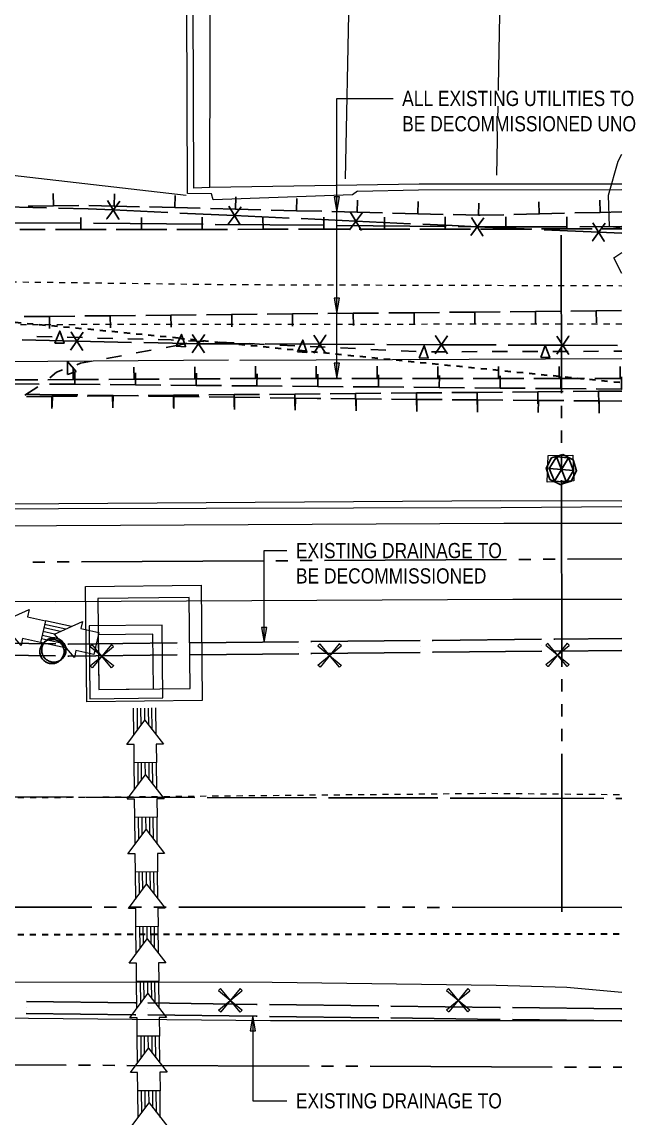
# Model space of a CAD drawing. Header units: metres. Extents: x 562 to 635, y 3 to 1699.
# Drawn here: x 590.61 to 600.72, y 1664.46 to 1682.5 of the extents above; entities that cross this region are included whole.
import ezdxf

# ---------------------------------------------------------------- set-up
doc = ezdxf.new("R2010")
doc.units = ezdxf.units.M
for name, pattern in [('ControlLine', [0.02, 0.0125, -0.0025, 0.0025, -0.0025]), ('IMPORT-BDYS-Boundary _3_', [0.01, 0.009, -0.001]), ('IMPORT-FURN-Fence _3_', [0.005, 0.004167, -0.0008333]), ('IMPORT-LNMK-LaneLine3 _3_', [0.012, 0.003, -0.009])]:
    doc.linetypes.add(name, pattern=pattern)
doc.layers.add('D-BDGE', color=7, linetype='Continuous', lineweight=13)
doc.layers.add('D-ENHA-TEXT', color=7, linetype='Continuous', lineweight=9)
doc.styles.add('Arial Narrow_1', font='ARIALN.TTF', dxfattribs={"height": 0.25})

# ---------------------------------------------------------------- blocks, each defined once
blk = doc.blocks.new('T2DPAA-T2D-PWA-RW-M2D-000002_ControlLinesMinor_rvt-1-DRG-2871023 - GENERAL ARRANGEMENT PLAN Copy 1')
at = {"layer": 'D-BDGE', "color": 150, "linetype": 'ControlLine', "lineweight": 35, "true_color": 0x0080ff}
for p, q in [((593.188, 1677.295), (600.485, 1676.564)), ((584.143, 1667.473), (600.485, 1667.493))]:
    blk.add_line(p, q, dxfattribs=at)
blk.add_arc((565.271, 1398.69), 280, 84.278, 89.83255, dxfattribs=at)
blk = doc.blocks.new('T2DPAA-T2D-PWA-SU-M2D-000003_250_dwg-40806560-DRG-2871023 - GENERAL ARRANGEMENT PLAN Copy 1')
at = {"color": 41, "lineweight": 25, "true_color": 0xffd0a3}
for p, q in [((44.64, 1589.036), (45.055, 1589.081)), ((45.635, 1589.143), (45.99, 1589.181)), ((41.649, 1588.817), (42.065, 1588.841)), ((42.648, 1588.874), (43.064, 1588.898)), ((45.111, 1588.826), (45.526, 1588.86)), ((46.015, 1588.901), (45.692, 1588.874)), ((38.654, 1588.646), (39.07, 1588.67)), ((39.653, 1588.703), (40.069, 1588.727)), ((40.651, 1588.76), (41.067, 1588.784)), ((43.118, 1588.659), (43.533, 1588.694)), ((44.115, 1588.742), (44.53, 1588.777)), ((36.659, 1588.512), (37.074, 1588.551)), ((37.656, 1588.589), (38.072, 1588.613)), ((41.125, 1588.492), (41.54, 1588.527)), ((42.122, 1588.576), (42.537, 1588.61)), ((39.132, 1588.326), (39.547, 1588.36)), ((40.129, 1588.409), (40.544, 1588.444)), ((36.143, 1588.075), (36.558, 1588.11)), ((37.139, 1588.159), (37.555, 1588.194)), ((38.136, 1588.242), (38.551, 1588.277)), ((44.71, 1587.431), (44.296, 1587.392)), ((45.706, 1587.523), (45.291, 1587.484)), ((42.719, 1587.246), (42.304, 1587.208)), ((43.715, 1587.338), (43.3, 1587.3)), ((40.728, 1587.062), (40.313, 1587.023)), ((41.723, 1587.154), (41.308, 1587.116)), ((38.736, 1586.877), (38.321, 1586.839)), ((39.732, 1586.97), (39.317, 1586.931)), ((36.745, 1586.693), (36.33, 1586.655)), ((37.741, 1586.785), (37.326, 1586.747)), ((44.194, 1586.281), (44.61, 1586.315)), ((45.191, 1586.362), (45.606, 1586.396)), ((46.188, 1586.444), (46.216, 1586.446)), ((42.201, 1586.117), (42.616, 1586.151)), ((43.198, 1586.199), (43.613, 1586.233)), ((44.232, 1586.126), (44.647, 1586.156)), ((45.229, 1586.199), (45.644, 1586.23)), ((45.853, 1586.207), (45.438, 1586.168)), ((46.226, 1586.272), (46.232, 1586.273)), ((41.205, 1586.036), (41.62, 1586.07)), ((42.237, 1585.979), (42.653, 1586.009)), ((43.234, 1586.052), (43.65, 1586.083)), ((43.862, 1586.024), (43.447, 1585.986)), ((44.858, 1586.115), (44.443, 1586.077)), ((44.878, 1585.975), (44.462, 1585.945)), ((45.875, 1586.049), (45.459, 1586.018)), ((38.216, 1585.775), (38.631, 1585.812)), ((39.212, 1585.864), (39.627, 1585.901)), ((39.245, 1585.759), (39.661, 1585.789)), ((40.243, 1585.832), (40.658, 1585.863)), ((41.24, 1585.906), (41.655, 1585.936)), ((41.87, 1585.841), (41.455, 1585.803)), ((42.866, 1585.932), (42.451, 1585.894)), ((42.883, 1585.828), (42.468, 1585.798)), ((43.881, 1585.902), (43.465, 1585.871)), ((36.224, 1585.599), (36.639, 1585.635)), ((37.22, 1585.687), (37.635, 1585.724)), ((37.251, 1585.612), (37.666, 1585.643)), ((38.248, 1585.686), (38.664, 1585.716)), ((39.879, 1585.658), (39.464, 1585.62)), ((39.891, 1585.615), (39.475, 1585.587)), ((40.875, 1585.749), (40.46, 1585.711)), ((41.886, 1585.755), (41.471, 1585.724)), ((36.254, 1585.539), (36.669, 1585.569)), ((36.898, 1585.412), (36.482, 1585.384)), ((37.887, 1585.475), (37.472, 1585.437)), ((37.896, 1585.48), (37.48, 1585.452)), ((38.883, 1585.566), (38.468, 1585.528)), ((38.893, 1585.548), (38.478, 1585.52)), ((36.891, 1585.383), (36.477, 1585.345))]:
    blk.add_line(p, q, dxfattribs=at)
at = {"color": 151, "lineweight": 25, "true_color": 0xa3b9ff}
for p, q in [((45.321, 1588.88), (46.01, 1588.939)), ((41.333, 1588.572), (43.128, 1588.704)), ((39.338, 1588.426), (41.133, 1588.558)), ((37.343, 1588.279), (39.139, 1588.411)), ((35.349, 1588.124), (37.144, 1588.264)), ((45.107, 1579.426), (46.487, 1579.536)), ((46.687, 1579.552), (46.783, 1579.56)), ((41.973, 1579.175), (43.767, 1579.318)), ((43.967, 1579.334), (45.107, 1579.426)), ((39.98, 1579.015), (41.774, 1579.159)), ((37.986, 1578.855), (39.78, 1578.999)), ((35.992, 1578.695), (37.787, 1578.839))]:
    blk.add_line(p, q, dxfattribs=at)
at = {"color": 253, "lineweight": 25, "true_color": 0xa3d0a3}
for p, q in [((45.027, 1588.718), (45.245, 1586.123)), ((45.262, 1585.919), (45.279, 1585.716)), ((45.296, 1585.512), (45.313, 1585.308)), ((45.33, 1585.104), (45.347, 1584.9)), ((45.364, 1584.696), (45.62, 1581.639)), ((45.637, 1581.435), (45.654, 1581.231)), ((45.671, 1581.027), (45.688, 1580.823)), ((45.705, 1580.62), (45.722, 1580.416)), ((45.739, 1580.212), (45.956, 1577.618)), ((44.148, 1577.544), (46.931, 1577.771)), ((43.332, 1577.477), (43.536, 1577.494)), ((43.74, 1577.51), (43.944, 1577.527)), ((39.663, 1577.177), (42.721, 1577.427)), ((42.925, 1577.444), (43.129, 1577.46)), ((38.847, 1577.11), (39.051, 1577.127)), ((39.255, 1577.143), (39.459, 1577.16)), ((35.178, 1576.81), (38.236, 1577.06)), ((38.44, 1577.076), (38.643, 1577.093))]:
    blk.add_line(p, q, dxfattribs=at)
at = {"color": 21, "lineweight": 25, "true_color": 0xdea3a3}
for p, q in [((45.549, 1586.84), (45.798, 1586.862)), ((46.047, 1586.883), (46.179, 1586.894)), ((43.556, 1586.671), (43.805, 1586.692)), ((44.054, 1586.713), (44.303, 1586.734)), ((44.552, 1586.756), (44.801, 1586.777)), ((45.05, 1586.798), (45.299, 1586.819)), ((39.06, 1586.481), (39.31, 1586.489)), ((39.56, 1586.498), (39.81, 1586.507)), ((40.06, 1586.516), (40.31, 1586.524)), ((40.56, 1586.533), (40.809, 1586.542)), ((41.059, 1586.551), (41.309, 1586.56)), ((41.559, 1586.568), (41.809, 1586.577)), ((42.059, 1586.586), (42.308, 1586.595)), ((42.558, 1586.603), (42.808, 1586.612)), ((43.058, 1586.628), (43.307, 1586.65)), ((36.564, 1586.345), (36.814, 1586.359)), ((37.063, 1586.373), (37.313, 1586.388)), ((37.563, 1586.402), (37.812, 1586.416)), ((38.062, 1586.43), (38.311, 1586.444)), ((38.701, 1586.341), (39.032, 1586.431)), ((37.736, 1586.079), (37.977, 1586.144)), ((38.218, 1586.21), (38.46, 1586.275)), ((36.447, 1585.368), (36.647, 1585.518))]:
    blk.add_line(p, q, dxfattribs=at)
at = {"color": 253, "lineweight": 25, "true_color": 0xa3d9a3}
for p, q in [((45.249, 1585.073), (45.449, 1585.073)), ((45.249, 1584.673), (45.149, 1584.873))]:
    blk.add_line(p, q, dxfattribs=at)
at = {"color": 9, "lineweight": 25, "true_color": 0xd0d0a3}
for p, q in [((46.459, 1583.488), (45.568, 1583.41)), ((44.572, 1583.323), (41.584, 1583.06)), ((44.971, 1583.358), (44.772, 1583.34)), ((45.369, 1583.393), (45.17, 1583.375)), ((40.588, 1582.972), (37.599, 1582.709)), ((40.986, 1583.007), (40.787, 1582.99)), ((41.385, 1583.042), (41.185, 1583.025)), ((37.002, 1582.657), (36.802, 1582.639)), ((37.4, 1582.692), (37.201, 1582.674)), ((46.805, 1575.123), (46.606, 1575.107)), ((47.147, 1575.15), (47.004, 1575.138)), ((46.007, 1575.06), (43.017, 1574.825)), ((46.406, 1575.091), (46.207, 1575.076)), ((42.418, 1574.778), (42.219, 1574.762)), ((42.817, 1574.809), (42.618, 1574.793)), ((42.02, 1574.746), (39.029, 1574.511)), ((38.032, 1574.432), (35.041, 1574.197)), ((38.431, 1574.464), (38.231, 1574.448)), ((38.83, 1574.495), (38.63, 1574.48))]:
    blk.add_line(p, q, dxfattribs=at)
at = {"color": 9, "lineweight": 25, "true_color": 0xd0a3d0}
for p, q in [((45.263, 1581.964), (45.263, 1581.964)), ((43.272, 1581.779), (43.272, 1581.779)), ((41.28, 1581.595), (41.28, 1581.595)), ((39.289, 1581.41), (39.289, 1581.41)), ((37.297, 1581.233), (37.297, 1581.233)), ((45.281, 1575.883), (45.281, 1575.883)), ((43.286, 1575.744), (43.286, 1575.744)), ((41.291, 1575.605), (41.291, 1575.605)), ((37.3, 1575.327), (37.3, 1575.327)), ((39.296, 1575.466), (39.296, 1575.466))]:
    blk.add_line(p, q, dxfattribs=at)
at = {"color": 41, "lineweight": 25, "true_color": 0xffd0a3, "flags": 128}
for points in [[(44.619, 1589.235), (44.64, 1589.038), (44.64, 1589.036), (44.226, 1588.992)], [(45.613, 1589.342), (45.634, 1589.145), (45.635, 1589.143), (45.22, 1589.099)], [(41.638, 1589.017), (41.649, 1588.819), (41.649, 1588.817), (41.233, 1588.793)], [(42.636, 1589.074), (42.648, 1588.876), (42.648, 1588.874), (42.232, 1588.85)], [(43.635, 1589.131), (43.646, 1588.933), (43.646, 1588.931), (43.23, 1588.907)], [(45.094, 1589.025), (45.111, 1588.827), (45.111, 1588.826), (44.696, 1588.791)], [(38.643, 1588.846), (38.654, 1588.648), (38.654, 1588.646), (38.238, 1588.622)], [(39.641, 1588.903), (39.653, 1588.705), (39.653, 1588.703), (39.237, 1588.679)], [(40.64, 1588.96), (40.651, 1588.762), (40.651, 1588.76), (40.235, 1588.736)], [(43.101, 1588.858), (43.118, 1588.66), (43.118, 1588.659), (42.703, 1588.624)], [(43.646, 1588.931), (43.674, 1588.933), (44.06, 1588.974)], [(44.098, 1588.942), (44.114, 1588.744), (44.115, 1588.742), (43.699, 1588.708)], [(36.641, 1588.711), (36.659, 1588.513), (36.659, 1588.512), (36.244, 1588.473)], [(37.645, 1588.789), (37.656, 1588.591), (37.656, 1588.589), (37.24, 1588.566)], [(41.109, 1588.692), (41.125, 1588.494), (41.125, 1588.492), (40.71, 1588.457)], [(42.105, 1588.775), (42.122, 1588.577), (42.122, 1588.576), (41.706, 1588.541)], [(39.116, 1588.525), (39.132, 1588.327), (39.132, 1588.326), (38.717, 1588.291)], [(40.112, 1588.608), (40.129, 1588.41), (40.129, 1588.409), (39.714, 1588.374)], [(37.123, 1588.358), (37.139, 1588.16), (37.139, 1588.159), (36.724, 1588.124)], [(38.119, 1588.441), (38.136, 1588.244), (38.136, 1588.242), (37.721, 1588.207)], [(44.729, 1587.231), (44.711, 1587.429), (44.71, 1587.431), (45.125, 1587.469)], [(45.725, 1587.324), (45.706, 1587.521), (45.706, 1587.523), (46.121, 1587.561)], [(42.737, 1587.047), (42.719, 1587.245), (42.719, 1587.246), (43.134, 1587.285)], [(43.733, 1587.139), (43.715, 1587.337), (43.715, 1587.338), (44.13, 1587.377)], [(40.746, 1586.863), (40.728, 1587.06), (40.728, 1587.062), (41.143, 1587.1)], [(41.742, 1586.955), (41.723, 1587.152), (41.723, 1587.154), (42.138, 1587.192)], [(38.755, 1586.678), (38.736, 1586.876), (38.736, 1586.877), (39.151, 1586.916)], [(39.75, 1586.77), (39.732, 1586.968), (39.732, 1586.97), (40.147, 1587.008)], [(36.763, 1586.494), (36.745, 1586.691), (36.745, 1586.693), (37.16, 1586.731)], [(37.759, 1586.586), (37.741, 1586.784), (37.741, 1586.785), (38.155, 1586.824)], [(45.175, 1586.562), (45.191, 1586.364), (45.191, 1586.362), (44.776, 1586.328)], [(46.171, 1586.643), (46.187, 1586.446), (46.188, 1586.444), (45.772, 1586.41)], [(42.185, 1586.317), (42.201, 1586.119), (42.201, 1586.117), (41.786, 1586.083)], [(43.181, 1586.398), (43.198, 1586.201), (43.198, 1586.199), (42.783, 1586.165)], [(44.178, 1586.48), (44.194, 1586.282), (44.194, 1586.281), (43.779, 1586.247)], [(44.217, 1586.325), (44.232, 1586.127), (44.232, 1586.126), (43.816, 1586.095)], [(45.214, 1586.398), (45.229, 1586.201), (45.229, 1586.199), (44.813, 1586.168)], [(46.211, 1586.472), (46.226, 1586.274), (46.226, 1586.272), (45.811, 1586.242)], [(40.19, 1586.152), (40.208, 1585.954), (40.208, 1585.952), (39.793, 1585.916)], [(41.188, 1586.235), (41.204, 1586.037), (41.205, 1586.036), (40.789, 1586.001)], [(42.222, 1586.178), (42.237, 1585.98), (42.237, 1585.979), (41.822, 1585.948)], [(43.22, 1586.252), (43.234, 1586.054), (43.234, 1586.052), (42.819, 1586.022)], [(44.876, 1585.916), (44.858, 1586.114), (44.858, 1586.115), (45.272, 1586.153)], [(45.872, 1586.007), (45.853, 1586.205), (45.853, 1586.207), (46.234, 1586.242)], [(38.198, 1585.975), (38.216, 1585.777), (38.216, 1585.775), (37.801, 1585.739)], [(39.194, 1586.063), (39.212, 1585.866), (39.212, 1585.864), (38.797, 1585.827)], [(39.231, 1585.958), (39.245, 1585.76), (39.245, 1585.759), (38.83, 1585.728)], [(40.228, 1586.032), (40.242, 1585.834), (40.243, 1585.832), (39.827, 1585.802)], [(40.208, 1585.952), (40.412, 1585.971), (40.623, 1585.988)], [(41.225, 1586.105), (41.24, 1585.907), (41.24, 1585.906), (40.824, 1585.875)], [(42.884, 1585.733), (42.866, 1585.931), (42.866, 1585.932), (43.281, 1585.97)], [(43.88, 1585.824), (43.862, 1586.022), (43.862, 1586.024), (44.277, 1586.062)], [(44.892, 1585.776), (44.878, 1585.974), (44.878, 1585.975), (45.293, 1586.006)], [(45.89, 1585.85), (45.875, 1586.048), (45.875, 1586.049), (46.248, 1586.077)], [(37.202, 1585.886), (37.22, 1585.689), (37.22, 1585.687), (36.805, 1585.65)], [(37.236, 1585.812), (37.251, 1585.614), (37.251, 1585.612), (36.835, 1585.582)], [(38.233, 1585.885), (38.248, 1585.687), (38.248, 1585.686), (37.833, 1585.655)], [(40.893, 1585.55), (40.875, 1585.748), (40.875, 1585.749), (41.289, 1585.787)], [(41.889, 1585.642), (41.87, 1585.839), (41.87, 1585.841), (42.285, 1585.879)], [(41.901, 1585.555), (41.886, 1585.753), (41.886, 1585.755), (42.302, 1585.785)], [(42.898, 1585.629), (42.883, 1585.827), (42.883, 1585.828), (43.299, 1585.859)], [(43.895, 1585.702), (43.881, 1585.9), (43.881, 1585.902), (44.296, 1585.933)], [(38.901, 1585.367), (38.883, 1585.565), (38.883, 1585.566), (39.298, 1585.604)], [(39.897, 1585.459), (39.879, 1585.656), (39.879, 1585.658), (40.294, 1585.696)], [(39.905, 1585.416), (39.891, 1585.614), (39.891, 1585.615), (40.307, 1585.644)], [(41.304, 1585.712), (41.249, 1585.708), (40.889, 1585.683), (40.473, 1585.655)], [(40.902, 1585.484), (40.889, 1585.682), (40.889, 1585.683)], [(36.91, 1585.184), (36.892, 1585.382), (36.891, 1585.383), (37.306, 1585.422)], [(36.912, 1585.213), (36.898, 1585.411), (36.898, 1585.412), (37.314, 1585.441)], [(37.906, 1585.276), (37.887, 1585.473), (37.887, 1585.475), (38.302, 1585.513)], [(37.909, 1585.281), (37.896, 1585.479), (37.896, 1585.48), (38.311, 1585.508)], [(38.907, 1585.348), (38.893, 1585.546), (38.893, 1585.548), (39.309, 1585.576)]]:
    blk.add_lwpolyline(points, dxfattribs=at)
at = {"color": 151, "lineweight": 25, "true_color": 0xa3b9ff, "flags": 128}
blk.add_lwpolyline([(43.327, 1588.719), (44.004, 1588.769), (45.121, 1588.863)], dxfattribs=at)
at = {"color": 21, "lineweight": 25, "true_color": 0xdea3a3, "flags": 128}
for points in [[(43.535, 1588.887), (43.745, 1588.597), (43.748, 1588.595)], [(43.736, 1588.895), (43.549, 1588.59), (43.546, 1588.588)], [(46.021, 1588.832), (45.64, 1588.817), (44.74, 1588.783)], [(45.533, 1588.963), (45.744, 1588.674), (45.746, 1588.671)], [(45.735, 1588.971), (45.547, 1588.666), (45.545, 1588.664)], [(37.539, 1588.67), (37.749, 1588.38), (37.751, 1588.377)], [(37.741, 1588.677), (37.552, 1588.372), (37.55, 1588.37)], [(39.538, 1588.742), (39.748, 1588.452), (39.75, 1588.45)], [(39.739, 1588.749), (39.551, 1588.445), (39.549, 1588.442)], [(42.542, 1588.701), (41.643, 1588.668), (40.743, 1588.636)], [(41.536, 1588.814), (41.746, 1588.524), (41.749, 1588.522)], [(41.738, 1588.822), (41.55, 1588.517), (41.547, 1588.515)], [(44.541, 1588.776), (43.641, 1588.741), (43.228, 1588.726), (42.742, 1588.708)], [(36.547, 1588.469), (35.648, 1588.416), (34.883, 1588.372), (34.75, 1588.36)], [(38.545, 1588.556), (37.645, 1588.524), (37.231, 1588.509), (36.746, 1588.48)], [(40.543, 1588.628), (39.644, 1588.596), (38.745, 1588.563)], [(45.317, 1586.771), (45.095, 1587.052), (45.093, 1587.055)], [(45.116, 1586.756), (45.291, 1587.068), (45.294, 1587.07)], [(43.323, 1586.615), (43.101, 1586.897), (43.099, 1586.899)], [(43.122, 1586.6), (43.298, 1586.912), (43.3, 1586.914)], [(44.308, 1586.843), (45.205, 1586.913), (46.102, 1586.983)], [(40.32, 1586.531), (41.217, 1586.601), (42.114, 1586.671)], [(41.329, 1586.46), (41.107, 1586.741), (41.105, 1586.743)], [(41.128, 1586.444), (41.304, 1586.756), (41.306, 1586.759)], [(42.314, 1586.687), (43.211, 1586.757), (44.108, 1586.827)], [(38.325, 1586.389), (39.032, 1586.431), (39.223, 1586.445), (40.12, 1586.516)], [(39.335, 1586.304), (39.113, 1586.585), (39.111, 1586.587)], [(39.134, 1586.288), (39.31, 1586.6), (39.312, 1586.603)], [(36.328, 1586.271), (37.227, 1586.324), (38.125, 1586.377)], [(37.336, 1586.18), (37.12, 1586.465), (37.117, 1586.468)], [(37.135, 1586.168), (37.316, 1586.477), (37.319, 1586.48)], [(38.561, 1586.459), (38.772, 1586.471), (38.811, 1586.472)], [(37.257, 1585.937), (37.318, 1585.966), (37.495, 1586.013)], [(36.831, 1585.687), (36.935, 1585.788), (37.03, 1585.832)]]:
    blk.add_lwpolyline(points, dxfattribs=at)
for points in [[(44.86, 1586.681), (44.917, 1586.886), (44.917, 1586.887), (45.009, 1586.696), (45.009, 1586.694)], [(42.862, 1586.514), (42.93, 1586.715), (42.93, 1586.716), (43.011, 1586.521), (43.012, 1586.519)], [(38.864, 1586.374), (38.932, 1586.575), (38.932, 1586.576), (39.014, 1586.381), (39.014, 1586.379)], [(40.863, 1586.444), (40.931, 1586.645), (40.931, 1586.646), (41.013, 1586.451), (41.013, 1586.449)], [(36.869, 1586.262), (36.933, 1586.465), (36.933, 1586.466), (37.019, 1586.272), (37.019, 1586.271)], [(37.118, 1585.762), (37.102, 1585.974), (37.102, 1585.975), (37.253, 1585.827), (37.254, 1585.825)]]:
    blk.add_lwpolyline(points, close=True, dxfattribs=at)
at = {"color": 253, "lineweight": 25, "true_color": 0xa3d9a3, "flags": 128}
blk.add_lwpolyline([(45.349, 1585.123), (45.526, 1585.05), (45.599, 1584.873), (45.526, 1584.696), (45.349, 1584.623), (45.172, 1584.696), (45.099, 1584.873), (45.172, 1585.05)], close=True, dxfattribs=at)
blk.add_lwpolyline([(45.549, 1584.873), (45.349, 1584.873), (45.149, 1584.873), (45.249, 1585.073), (45.449, 1584.673), (45.249, 1584.673), (45.449, 1585.073), (45.549, 1584.873), (45.449, 1584.673)], dxfattribs=at)
at = {"color": 9, "lineweight": 25, "true_color": 0xd0a3d0, "flags": 128}
for points in [[(46.569, 1582.184), (45.468, 1582.082), (45.454, 1582.08)], [(45.254, 1582.062), (43.476, 1581.897), (43.462, 1581.896)], [(46.585, 1581.988), (45.486, 1581.886), (45.472, 1581.884)], [(43.263, 1581.877), (41.485, 1581.713), (41.471, 1581.711)], [(45.272, 1581.866), (43.494, 1581.701), (43.48, 1581.7)], [(41.271, 1581.693), (39.493, 1581.528), (39.479, 1581.527)], [(43.281, 1581.681), (41.503, 1581.516), (41.489, 1581.515)], [(39.28, 1581.508), (37.502, 1581.343), (37.488, 1581.342)], [(41.289, 1581.497), (39.511, 1581.332), (39.497, 1581.331)], [(37.29, 1581.331), (35.508, 1581.205), (35.494, 1581.204)], [(39.298, 1581.312), (37.52, 1581.147), (37.506, 1581.146)], [(37.304, 1581.135), (35.522, 1581.009), (35.508, 1581.008)], [(45.275, 1575.981), (47.056, 1576.105), (47.068, 1576.106)], [(43.279, 1575.842), (45.061, 1575.966), (45.075, 1575.967)], [(45.288, 1575.784), (47.07, 1575.908), (47.084, 1575.909)], [(39.289, 1575.564), (41.07, 1575.688), (41.084, 1575.689)], [(41.284, 1575.703), (43.065, 1575.827), (43.08, 1575.828)], [(43.293, 1575.646), (45.074, 1575.769), (45.088, 1575.77)], [(37.294, 1575.425), (39.075, 1575.549), (39.089, 1575.55)], [(39.303, 1575.368), (41.084, 1575.492), (41.098, 1575.493)], [(41.298, 1575.507), (43.079, 1575.631), (43.093, 1575.632)], [(37.307, 1575.229), (39.089, 1575.353), (39.103, 1575.354)]]:
    blk.add_lwpolyline(points, dxfattribs=at)
at = {"color": 9, "lineweight": 25, "true_color": 0xd9a3d9, "flags": 128}
for points in [[(37.238, 1581.399), (37.265, 1581.397), (37.281, 1581.394), (37.296, 1581.39), (37.309, 1581.386), (37.318, 1581.381), (37.329, 1581.377), (37.345, 1581.368), (37.361, 1581.357), (37.372, 1581.348), (37.387, 1581.332), (37.396, 1581.321), (37.407, 1581.306), (37.416, 1581.29), (37.421, 1581.279), (37.425, 1581.27), (37.429, 1581.257), (37.434, 1581.241), (37.436, 1581.226), (37.438, 1581.199), (37.436, 1581.172), (37.434, 1581.157), (37.429, 1581.141), (37.425, 1581.128), (37.421, 1581.119), (37.416, 1581.108), (37.407, 1581.092), (37.396, 1581.077), (37.387, 1581.066), (37.372, 1581.05), (37.361, 1581.041), (37.345, 1581.03), (37.329, 1581.021), (37.318, 1581.017), (37.309, 1581.012), (37.296, 1581.008), (37.281, 1581.003), (37.265, 1581.001), (37.238, 1580.999), (37.212, 1581.001), (37.196, 1581.003), (37.181, 1581.008), (37.167, 1581.012), (37.158, 1581.017), (37.147, 1581.021), (37.132, 1581.03), (37.116, 1581.041), (37.105, 1581.05), (37.089, 1581.066), (37.081, 1581.077), (37.069, 1581.092), (37.061, 1581.108), (37.056, 1581.119), (37.052, 1581.128), (37.047, 1581.141), (37.043, 1581.157), (37.041, 1581.172), (37.038, 1581.199), (37.041, 1581.226), (37.043, 1581.241), (37.047, 1581.257), (37.052, 1581.27), (37.056, 1581.279), (37.061, 1581.29), (37.069, 1581.306), (37.081, 1581.321), (37.089, 1581.332), (37.105, 1581.348), (37.116, 1581.357), (37.132, 1581.368), (37.147, 1581.377), (37.158, 1581.381), (37.167, 1581.386), (37.181, 1581.39), (37.196, 1581.394), (37.212, 1581.397)], [(37.267, 1581.425), (37.293, 1581.423), (37.309, 1581.421), (37.325, 1581.417), (37.338, 1581.412), (37.347, 1581.408), (37.358, 1581.403), (37.373, 1581.394), (37.389, 1581.383), (37.4, 1581.374), (37.416, 1581.359), (37.425, 1581.348), (37.436, 1581.332), (37.445, 1581.317), (37.449, 1581.305), (37.453, 1581.297), (37.458, 1581.283), (37.462, 1581.268), (37.465, 1581.252), (37.467, 1581.225), (37.465, 1581.199), (37.462, 1581.183), (37.458, 1581.168), (37.453, 1581.154), (37.449, 1581.145), (37.445, 1581.134), (37.436, 1581.119), (37.425, 1581.103), (37.416, 1581.092), (37.4, 1581.077), (37.389, 1581.068), (37.373, 1581.057), (37.358, 1581.048), (37.347, 1581.043), (37.338, 1581.039), (37.325, 1581.034), (37.309, 1581.03), (37.293, 1581.028), (37.267, 1581.025), (37.24, 1581.028), (37.225, 1581.03), (37.209, 1581.034), (37.196, 1581.039), (37.187, 1581.043), (37.176, 1581.048), (37.16, 1581.057), (37.145, 1581.068), (37.133, 1581.077), (37.118, 1581.092), (37.109, 1581.103), (37.098, 1581.119), (37.089, 1581.134), (37.085, 1581.145), (37.08, 1581.154), (37.076, 1581.168), (37.071, 1581.183), (37.069, 1581.199), (37.067, 1581.225), (37.069, 1581.252), (37.071, 1581.268), (37.076, 1581.283), (37.08, 1581.297), (37.085, 1581.305), (37.089, 1581.317), (37.098, 1581.332), (37.109, 1581.348), (37.118, 1581.359), (37.133, 1581.374), (37.145, 1581.383), (37.16, 1581.394), (37.176, 1581.403), (37.187, 1581.408), (37.196, 1581.412), (37.209, 1581.417), (37.225, 1581.421), (37.24, 1581.423)]]:
    blk.add_lwpolyline(points, close=True, dxfattribs=at)
blk = doc.blocks.new('T2DPAA-T2D-PWA-SU-M2D-000001_ExistingUtilities_rvt-1-DRG-2871023 - GENERAL ARRANGEMENT PLAN Copy 1')
at = {"color": 254, "lineweight": 25, "true_color": 0xd0d0d0, "rotation": 355.285451560958}
blk.add_blockref('T2DPAA-T2D-PWA-SU-M2D-000003_250_dwg-40806560-DRG-2871023 - GENERAL ARRANGEMENT PLAN Copy 1', (424.033, 99.349), dxfattribs=at)
blk = doc.blocks.new('T2DPAA-T2D-PWA-SU-M2D-000002_dwg-40815123-DRG-2871023 - GENERAL ARRANGEMENT PLAN Copy 1')
at = {"color": 254, "lineweight": 18, "true_color": 0xe1e1e1}
for p, q in [((55.026, 1568.885), (54.694, 1574.094)), ((52.221, 1573.759), (52.541, 1568.618)), ((51.057, 1565.5), (57.322, 1566.044))]:
    blk.add_line(p, q, dxfattribs=at)
at = {"color": 254, "linetype": 'IMPORT-FURN-Fence _3_', "lineweight": 18, "true_color": 0xe1e1e1}
blk.add_line((50.797, 1566.729), (57.224, 1567.241), dxfattribs=at)
at = {"color": 254, "lineweight": 18, "true_color": 0xe1e1e1, "flags": 128}
for points in [[(57.087, 1568.904), (53.761, 1568.63), (52.742, 1568.532), (50.331, 1568.296), (49.966, 1572.844), (49.866, 1573.869), (49.21, 1581.413), (48.922, 1584.919)], [(50.366, 1568.191), (49.977, 1568.163), (49.574, 1572.799), (49.435, 1573.236), (49.132, 1573.544), (48.712, 1573.702), (44.024, 1573.309), (43.479, 1579.684), (43.087, 1584.438)], [(50.331, 1568.296), (50.069, 1568.259), (49.68, 1572.821), (49.497, 1573.33), (49.188, 1573.629)], [(49.953, 1568.128), (46.449, 1568.241), (46.256, 1572.051), (46.2, 1573.462)], [(57.146, 1568.179), (56.941, 1568.196), (56.884, 1568.708), (56.998, 1569.276), (57.046, 1569.396)], [(52.762, 1568.434), (53.761, 1568.54), (57.093, 1568.821)], [(52.762, 1568.434), (52.685, 1568.365), (50.406, 1568.099), (50.366, 1568.191)], [(57.207, 1567.441), (57.055, 1567.685), (57.179, 1567.784)], [(41.814, 1564.74), (47.171, 1565.157), (50.874, 1565.494)], [(41.241, 1562.331), (42.041, 1562.384), (48.284, 1562.905), (55.527, 1563.551), (57.515, 1563.712)], [(57.523, 1563.611), (55.547, 1563.434), (48.283, 1562.818), (42.042, 1562.272), (41.251, 1562.218)], [(41.272, 1561.954), (42.078, 1562.014), (48.277, 1562.544), (55.608, 1563.187), (57.545, 1563.346)], [(41.371, 1560.731), (42.101, 1560.79), (48.366, 1561.293), (55.861, 1561.95), (57.648, 1562.1)], [(41.876, 1554.474), (42.899, 1554.562), (52.432, 1555.346), (56.106, 1555.6), (57.273, 1555.659), (58.18, 1555.652)], [(58.218, 1555.182), (56.618, 1555.05), (52.457, 1554.707), (43.939, 1554.085), (41.921, 1553.924)]]:
    blk.add_lwpolyline(points, dxfattribs=at)
at = {"color": 254, "linetype": 'IMPORT-FURN-Fence _3_', "lineweight": 18, "true_color": 0xe1e1e1, "flags": 128}
blk.add_lwpolyline([(41.77, 1565.315), (44.424, 1566.285), (50.781, 1566.728)], dxfattribs=at)
at = {"color": 254, "lineweight": 18, "true_color": 0xe1e1e1, "flags": 128}
blk.add_lwpolyline([(56.65, 1564.395), (56.699, 1563.975), (56.267, 1563.917), (56.243, 1564.357)], close=True, dxfattribs=at)
at = {"color": 254, "linetype": 'IMPORT-LNMK-LaneLine3 _3_', "lineweight": 18, "true_color": 0xe1e1e1, "flags": 128}
blk.add_lwpolyline([(41.631, 1557.506), (42.162, 1557.554), (48.436, 1558.063), (55.725, 1558.735), (57.912, 1558.895)], dxfattribs=at)
blk = doc.blocks.new('T2DPAA-T2D-PWA-SU-M2D-000001_dwg-40815111-DRG-2871023 - GENERAL ARRANGEMENT PLAN Copy 1')
at = {"color": 254, "linetype": 'IMPORT-BDYS-Boundary _3_', "lineweight": 18, "true_color": 0xe1e1e1}
blk.add_line((135.475, 1663.189), (119.965, 1661.895), dxfattribs=at)
blk = doc.blocks.new('T2DPAA-T2D-PWA-SU-M2D-000100_Survey_rvt-1-DRG-2871023 - GENERAL ARRANGEMENT PLAN Copy 1')
at = {"color": 254, "lineweight": 18, "true_color": 0xe1e1e1, "rotation": 355.285451560958}
for name, p in [('T2DPAA-T2D-PWA-SU-M2D-000002_dwg-40815123-DRG-2871023 - GENERAL ARRANGEMENT PLAN Copy 1', (414.642, 120.923)), ('T2DPAA-T2D-PWA-SU-M2D-000001_dwg-40815111-DRG-2871023 - GENERAL ARRANGEMENT PLAN Copy 1', (328.77, 31.098))]:
    blk.add_blockref(name, p, dxfattribs=at)
blk = doc.blocks.new('T2DPAA-T2D-C3S-SD-M2D-100010_250_dwg-40816791-DRG-2871023 - GENERAL ARRANGEMENT PLAN Copy 1')
at = {"lineweight": 18}
for p, q in [((289.348, -118.918), (288.993, -118.869)), ((289.441, -118.867), (289.002, -118.806)), ((289.247, -119.088), (288.968, -119.05)), ((289.264, -118.963), (288.985, -118.925)), ((289.391, -119.229), (288.952, -119.168)), ((289.316, -119.155), (288.96, -119.106)), ((290.608, -120.562), (290.567, -120.121)), ((290.663, -120.472), (290.63, -120.115)), ((290.712, -120.39), (290.686, -120.11)), ((290.838, -120.378), (290.812, -120.098)), ((290.901, -120.45), (290.868, -120.093)), ((290.972, -120.528), (290.931, -120.087)), ((290.692, -121.458), (290.651, -121.017)), ((290.747, -121.368), (290.714, -121.011)), ((290.796, -121.286), (290.77, -121.006)), ((290.922, -121.274), (290.896, -120.994)), ((290.985, -121.346), (290.952, -120.989)), ((291.056, -121.424), (291.015, -120.983)), ((290.776, -122.354), (290.735, -121.913)), ((290.831, -122.264), (290.798, -121.907)), ((290.88, -122.182), (290.854, -121.902)), ((291.006, -122.17), (290.98, -121.89)), ((291.069, -122.242), (291.036, -121.885)), ((291.14, -122.32), (291.099, -121.879)), ((290.86, -123.25), (290.818, -122.809)), ((290.915, -123.16), (290.881, -122.803)), ((290.964, -123.078), (290.937, -122.798)), ((291.09, -123.066), (291.063, -122.786)), ((291.153, -123.138), (291.119, -122.781)), ((291.224, -123.216), (291.182, -122.775)), ((290.944, -124.146), (290.902, -123.705)), ((290.999, -124.056), (290.965, -123.699)), ((291.048, -123.974), (291.021, -123.694)), ((291.174, -123.962), (291.147, -123.682)), ((291.237, -124.034), (291.203, -123.677)), ((291.308, -124.112), (291.266, -123.671)), ((291.027, -125.042), (290.986, -124.601)), ((291.083, -124.952), (291.049, -124.595)), ((291.131, -124.87), (291.105, -124.59)), ((291.257, -124.858), (291.231, -124.578)), ((291.321, -124.93), (291.287, -124.573)), ((291.391, -125.008), (291.35, -124.567)), ((291.111, -125.938), (291.07, -125.497)), ((291.166, -125.848), (291.133, -125.491)), ((291.215, -125.766), (291.189, -125.486)), ((291.341, -125.754), (291.315, -125.474)), ((291.404, -125.826), (291.371, -125.469)), ((291.475, -125.904), (291.434, -125.463)), ((291.195, -126.834), (291.154, -126.393)), ((291.25, -126.744), (291.217, -126.387)), ((291.299, -126.662), (291.273, -126.382)), ((291.425, -126.65), (291.399, -126.37)), ((291.488, -126.722), (291.455, -126.365)), ((291.559, -126.8), (291.518, -126.359))]:
    blk.add_line(p, q, dxfattribs=at)
at = {"lineweight": 18, "flags": 128}
for points in [[(291.684, -119.903), (289.792, -120.08), (289.615, -118.188), (291.507, -118.011)], [(291.466, -119.722), (291.327, -118.229), (289.833, -118.369), (289.973, -119.862), (290.869, -119.778), (290.785, -118.882), (289.889, -118.966), (289.973, -119.862)], [(289.838, -120.025), (291.032, -119.913), (290.921, -118.719), (289.726, -118.831)]]:
    blk.add_lwpolyline(points, close=True, dxfattribs=at)
for points in [[(288.28, -118.891), (288.719, -118.646), (288.702, -118.765), (289.002, -118.806), (288.952, -119.168), (288.652, -119.127), (288.636, -119.245), (288.28, -118.891), (288.085, -118.864)], [(289.172, -119.014), (289.61, -118.77), (289.594, -118.888), (289.893, -118.929), (289.843, -119.292), (289.544, -119.25), (289.527, -119.369), (289.172, -119.014), (288.977, -118.987)], [(290.767, -120.3), (291.106, -120.671), (290.987, -120.682), (291.015, -120.983), (290.651, -121.017), (290.623, -120.716), (290.504, -120.727), (290.767, -120.3), (290.749, -120.104)], [(290.851, -121.196), (291.189, -121.567), (291.07, -121.578), (291.099, -121.879), (290.735, -121.913), (290.706, -121.612), (290.587, -121.623), (290.851, -121.196), (290.833, -121)], [(290.935, -122.092), (291.273, -122.463), (291.154, -122.474), (291.182, -122.775), (290.818, -122.809), (290.79, -122.508), (290.671, -122.519), (290.935, -122.092), (290.917, -121.896)], [(291.019, -122.988), (291.357, -123.359), (291.238, -123.37), (291.266, -123.671), (290.902, -123.705), (290.874, -123.404), (290.755, -123.415), (291.019, -122.988), (291, -122.792)], [(291.103, -123.884), (291.441, -124.255), (291.322, -124.266), (291.35, -124.567), (290.986, -124.601), (290.958, -124.3), (290.839, -124.311), (291.103, -123.884), (291.084, -123.688)], [(291.187, -124.78), (291.525, -125.151), (291.406, -125.162), (291.434, -125.463), (291.07, -125.497), (291.042, -125.196), (290.923, -125.207), (291.187, -124.78), (291.168, -124.584)], [(291.27, -125.676), (291.609, -126.047), (291.49, -126.058), (291.518, -126.359), (291.154, -126.393), (291.126, -126.092), (291.007, -126.103), (291.27, -125.676), (291.252, -125.48)], [(291.354, -126.572), (291.693, -126.943), (291.574, -126.954), (291.602, -127.255), (291.238, -127.289), (291.21, -126.988), (291.091, -126.999), (291.354, -126.572), (291.336, -126.376)]]:
    blk.add_lwpolyline(points, dxfattribs=at)
blk = doc.blocks.new('T2DPAA-T2D-C3S-SD-XRF-100099_250_dwg-40820996-DRG-2871023 - GENERAL ARRANGEMENT PLAN Copy 1')
at = {"lineweight": 18}
for p, q in [((155.885, 3189.228), (155.885, 3189.228)), ((152.149, 3188.91), (152.149, 3188.91)), ((148.412, 3188.592), (148.412, 3188.592)), ((154.724, 3183.43), (154.723, 3183.43)), ((150.986, 3183.12), (150.986, 3183.12))]:
    blk.add_line(p, q, dxfattribs=at)
at = {"lineweight": 18, "flags": 128}
for points in [[(156.091, 3189.086), (156.06, 3189.05), (155.713, 3189.404), (155.71, 3189.407), (155.68, 3189.371), (156.087, 3189.088)], [(155.742, 3189.023), (155.707, 3189.053), (156.061, 3189.4), (156.064, 3189.404), (156.028, 3189.434), (155.745, 3189.026)], [(152.354, 3188.768), (152.324, 3188.732), (151.977, 3189.086), (151.973, 3189.089), (151.943, 3189.053), (152.351, 3188.77)], [(152.006, 3188.705), (151.97, 3188.735), (152.324, 3189.082), (152.327, 3189.086), (152.291, 3189.116), (152.009, 3188.708)], [(148.618, 3188.45), (148.587, 3188.414), (148.24, 3188.768), (148.237, 3188.771), (148.207, 3188.735), (148.614, 3188.452)], [(148.269, 3188.387), (148.234, 3188.417), (148.588, 3188.764), (148.591, 3188.768), (148.555, 3188.798), (148.272, 3188.39)], [(154.929, 3183.287), (154.898, 3183.251), (154.552, 3183.606), (154.549, 3183.609), (154.518, 3183.573), (154.925, 3183.289)], [(154.58, 3183.225), (154.545, 3183.255), (154.9, 3183.601), (154.902, 3183.605), (154.867, 3183.635), (154.583, 3183.228)], [(151.191, 3182.977), (151.161, 3182.941), (150.815, 3183.296), (150.811, 3183.299), (150.781, 3183.263), (151.188, 3182.98)], [(150.843, 3182.915), (150.807, 3182.945), (151.162, 3183.292), (151.165, 3183.295), (151.129, 3183.326), (150.846, 3182.918)]]:
    blk.add_lwpolyline(points, close=True, dxfattribs=at)
blk = doc.blocks.new('T2DPAA-T2D-PWC-SD-M2D-100001_ProposedDrainage_rvt-1-DRG-2871023 - GENERAL ARRANGEMENT PLAN Copy 1')
at = {"lineweight": 18, "rotation": 355.285451560958}
for name, p in [('T2DPAA-T2D-C3S-SD-M2D-100010_250_dwg-40816791-DRG-2871023 - GENERAL ARRANGEMENT PLAN Copy 1', (312.739, 1814.801)), ('T2DPAA-T2D-C3S-SD-XRF-100099_250_dwg-40820996-DRG-2871023 - GENERAL ARRANGEMENT PLAN Copy 1', (181.942, -1493.544))]:
    blk.add_blockref(name, p, dxfattribs=at)

msp = doc.modelspace()

# ---------------------------------------------------------------- hatches: boundary and pattern name
at = {"layer": 'D-ENHA-TEXT'}
for points in [[(595.7963, 1679.3703), (595.8404, 1679.6203), (595.7523, 1679.6203)], [(595.7963, 1677.7009), (595.8404, 1677.9509), (595.7523, 1677.9509)], [(595.7963, 1676.6315), (595.8404, 1676.8815), (595.7523, 1676.8815)], [(594.6011, 1672.2839), (594.6452, 1672.5339), (594.557, 1672.5339)], [(594.4105, 1666.1445), (594.3664, 1665.8945), (594.4546, 1665.8945)]]:
    msp.add_hatch(color=256, dxfattribs=at).paths.add_polyline_path(points)

# ---------------------------------------------------------------- linework, layer by layer
for p, q in [((595.7963, 1681.2397), (596.7206, 1681.2397)), ((595.7963, 1676.6315), (595.7963, 1681.2397)), ((595.7963, 1681.2397), (596.7206, 1681.2397)), ((595.7963, 1679.3703), (595.7963, 1681.2397)), ((595.7963, 1681.2397), (596.7206, 1681.2397)), ((595.7963, 1677.7009), (595.7963, 1681.2397)), ((595.8404, 1679.6203), (595.7523, 1679.6203)), ((595.7523, 1679.6203), (595.7963, 1679.3703)), ((595.7963, 1679.3703), (595.8404, 1679.6203)), ((595.8404, 1677.9509), (595.7523, 1677.9509)), ((595.7523, 1677.9509), (595.7963, 1677.7009)), ((595.7963, 1677.7009), (595.8404, 1677.9509)), ((595.8404, 1676.8815), (595.7523, 1676.8815)), ((595.7523, 1676.8815), (595.7963, 1676.6315)), ((595.7963, 1676.6315), (595.8404, 1676.8815)), ((594.6011, 1673.7979), (594.9721, 1673.7979)), ((594.6011, 1672.2839), (594.6011, 1673.7979)), ((594.6452, 1672.5339), (594.557, 1672.5339)), ((594.557, 1672.5339), (594.6011, 1672.2839)), ((594.6011, 1672.2839), (594.6452, 1672.5339)), ((594.4105, 1666.1445), (594.3664, 1665.8945)), ((594.4546, 1665.8945), (594.4105, 1666.1445)), ((594.4105, 1666.1445), (594.4105, 1664.7427)), ((594.3664, 1665.8945), (594.4546, 1665.8945)), ((594.4105, 1664.7427), (594.9721, 1664.7427))]:
    msp.add_line(p, q, dxfattribs=at)

# ---------------------------------------------------------------- block references
at = {"color": 254, "lineweight": 5, "true_color": 0xe1e1e1}
msp.add_blockref('T2DPAA-T2D-PWA-SU-M2D-000100_Survey_rvt-1-DRG-2871023 - GENERAL ARRANGEMENT PLAN Copy 1', (0, 0), dxfattribs=at)
at = {"lineweight": 5}
for name in ['T2DPAA-T2D-PWA-SU-M2D-000001_ExistingUtilities_rvt-1-DRG-2871023 - GENERAL ARRANGEMENT PLAN Copy 1', 'T2DPAA-T2D-PWC-SD-M2D-100001_ProposedDrainage_rvt-1-DRG-2871023 - GENERAL ARRANGEMENT PLAN Copy 1', 'T2DPAA-T2D-PWA-RW-M2D-000002_ControlLinesMinor_rvt-1-DRG-2871023 - GENERAL ARRANGEMENT PLAN Copy 1']:
    msp.add_blockref(name, (0, 0), dxfattribs=at)

# ---------------------------------------------------------------- next in the draw order: texts
at = {"layer": 'D-ENHA-TEXT', "char_height": 0.25, "attachment_point": 1, "style": 'Arial Narrow_1', "bg_fill": 3, "box_fill_scale": 1, "bg_fill_color": 256, "bg_fill_true_color": 13158600, "bg_fill_transparency": 0}
for s, insert in [('ALL EXISTING UTILITIES TO', (596.8706, 1681.3647)), ('BE DECOMMISSIONED UNO', (596.8706, 1680.948)), ('EXISTING DRAINAGE TO', (595.1221, 1673.9229)), ('BE DECOMMISSIONED', (595.1221, 1673.5062)), ('EXISTING DRAINAGE TO', (595.1221, 1664.8677))]:
    msp.add_mtext(s, dxfattribs=dict(at, insert=insert))

doc.saveas('drawing.dxf')
